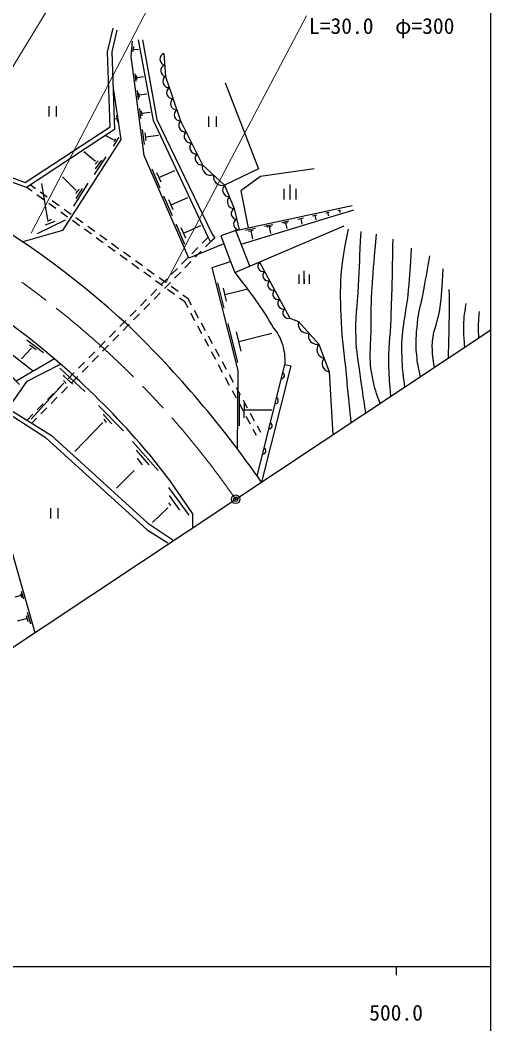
# Model space of a CAD drawing. Units: millimetres, scale not verified. Extents: x 40000 to 680000, y 20000 to 380000.
# Drawn here: x 524394 to 579000, y 198357 to 314770 of the extents above; entities that cross this region are included whole.
import ezdxf
from ezdxf.enums import TextEntityAlignment as Align

# ---------------------------------------------------------------- set-up
doc = ezdxf.new("R2010")
doc.units = ezdxf.units.MM
doc.header["$LTSCALE"] = 1000
doc.header["$PDMODE"] = 32
doc.header["$PDSIZE"] = 500
doc.linetypes.add('CHAIN', pattern=[18.5, 12, -1.5, 3.5, -1.5])
for name, color, linetype, lineweight in [('M-BGD', 7, 'Continuous', 25), ('M-BMK', 2, 'CHAIN', 13), ('M-BMK-SRVR', 3, 'Continuous', 25), ('M-STR-HTXT', 7, 'Continuous', 13), ('M-STR-STRC', 7, 'Continuous', 25), ('M-TTL-BAND', 7, 'Continuous', 25)]:
    doc.layers.add(name, color=color, linetype=linetype, lineweight=lineweight)
doc.layers.add('M-OTRS', color=6, linetype='Continuous')
doc.styles.add('ＭＳ ゴシック', font='')
doc.styles.get('ＭＳ ゴシック').set_extended_font_data('MS Gothic')

msp = doc.modelspace()

# ---------------------------------------------------------------- linework, layer by layer
at = {"layer": 'M-BGD'}
for p, q in [((537521, 311119), (537572, 311710)), ((537546, 311414), (538137, 311363)), ((537856, 307633), (537735, 308554)), ((537964, 307882), (537903, 308342)), ((537934, 308112), (538716, 308215)), ((538129, 305560), (537994, 306588)), ((538250, 305837), (538182, 306351)), ((538216, 306094), (539090, 306209)), ((527735, 304801), (527735, 303601)), ((528635, 303601), (528635, 304801)), ((538417, 303370), (538267, 304512)), ((538551, 303678), (538476, 304249)), ((538514, 303963), (539484, 304091)), ((535621, 303319), (535308, 303290)), ((535723, 302942), (535629, 303670)), ((538817, 300334), (538588, 302077)), ((539021, 300804), (538907, 301676)), ((535832, 301199), (535183, 300135)), ((535444, 301014), (535278, 300677)), ((538964, 301240), (540446, 301435)), ((533151, 298358), (531794, 299495)), ((534336, 298903), (532988, 296877)), ((533437, 298444), (533084, 298062)), ((533829, 298511), (533103, 297536)), ((540649, 295292), (539696, 297477)), ((540738, 295981), (540262, 297074)), ((540500, 296527), (542357, 297338)), ((527619, 291622), (526921, 295836)), ((532243, 295864), (530600, 293189)), ((555713, 293956), (555713, 295706)), ((525782, 294912), (525151, 295369)), ((526168, 295218), (525573, 295647)), ((527547, 294224), (526736, 294809)), ((531230, 295167), (530810, 294670)), ((531603, 295234), (530848, 294068)), ((555013, 293956), (555013, 295181)), ((556413, 293956), (556413, 295181)), ((527159, 293915), (526349, 294502)), ((528536, 292918), (527726, 293505)), ((528926, 293230), (528114, 293815)), ((542059, 292061), (541068, 294332)), ((542152, 292778), (541656, 293913)), ((541904, 293345), (543834, 294188)), ((529913, 291921), (529103, 292508)), ((530304, 292235), (529493, 292820)), ((549413, 290356), (562926, 293263)), ((550040, 288775), (563120, 292747)), ((559865, 292400), (560255, 292484)), ((560060, 292442), (560144, 292052)), ((561290, 292706), (561566, 292766)), ((561428, 292736), (561487, 292459)), ((529608, 291558), (526384, 289967)), ((528421, 291412), (527303, 290982)), ((528010, 291641), (527523, 291402)), ((531290, 290924), (530480, 291510)), ((531683, 291241), (530872, 291826)), ((543508, 288741), (542478, 291100)), ((552754, 290870), (553711, 291076)), ((554769, 291303), (555566, 291475)), ((554994, 291227), (555392, 291312)), ((555193, 291269), (555339, 290592)), ((556617, 291701), (557266, 291841)), ((556942, 291771), (557081, 291121)), ((558311, 292065), (558825, 292176)), ((558568, 292121), (558679, 291607)), ((532667, 289927), (531857, 290513)), ((533062, 290246), (532251, 290831)), ((543604, 289485), (543089, 290665)), ((543347, 290075), (545353, 290950)), ((550555, 290397), (551688, 290641)), ((550875, 290288), (551442, 290410)), ((551158, 290349), (551366, 289386)), ((553024, 290778), (553503, 290881)), ((553263, 290829), (553438, 290015)), ((534043, 288930), (533233, 289516)), ((534441, 289252), (533630, 289837)), ((535820, 288258), (535009, 288843)), ((545519, 288886), (546206, 289580)), ((546467, 289044), (545899, 288469)), ((547684, 289744), (548792, 286757)), ((535420, 287933), (534610, 288519)), ((537199, 287263), (536387, 287848)), ((544324, 287678), (545027, 288389)), ((545408, 287970), (544706, 287258)), ((536797, 286936), (535987, 287522)), ((538174, 285938), (537364, 286525)), ((538577, 286269), (537766, 286854)), ((543128, 286470), (543831, 287180)), ((544214, 286759), (543512, 286047)), ((539551, 284941), (538741, 285528)), ((539956, 285275), (539145, 285859)), ((541932, 285262), (542635, 285972)), ((543021, 285549), (542319, 284837)), ((540928, 283944), (540118, 284531)), ((541335, 284280), (540524, 284865)), ((540736, 284053), (541439, 284764)), ((541827, 284338), (541125, 283626)), ((548080, 281346), (547344, 284287)), ((557345, 284706), (557345, 284198)), ((539540, 282845), (540243, 283556)), ((540634, 283128), (539932, 282416)), ((542305, 282947), (541495, 283534)), ((542714, 283286), (541903, 283871)), ((548337, 282191), (547970, 283662)), ((548153, 282927), (550653, 283552)), ((538344, 281637), (539047, 282348)), ((539440, 281917), (538738, 281205)), ((543502, 282080), (542872, 282537)), ((543876, 282447), (543282, 282876)), ((543870, 281395), (543502, 282080)), ((544276, 281713), (543876, 282447)), ((537148, 280429), (537851, 281139)), ((538247, 280707), (537545, 279994)), ((544673, 279897), (544201, 280778)), ((545089, 280220), (544611, 281098)), ((535952, 279221), (536655, 279931)), ((537053, 279496), (536351, 278784)), ((545902, 278727), (545423, 279605)), ((549651, 275066), (548520, 279586)), ((534756, 278012), (535460, 278723)), ((535860, 278285), (535158, 277573)), ((545477, 278398), (545004, 279280)), ((550046, 276366), (549481, 278626)), ((549764, 277496), (553606, 278457)), ((525178, 277702), (527115, 276231)), ((525497, 277110), (526261, 276562)), ((533560, 276804), (534264, 277515)), ((534666, 277075), (533964, 276363)), ((546280, 276900), (545808, 277782)), ((546714, 277234), (546236, 278112)), ((532364, 275596), (533068, 276307)), ((547084, 275402), (546611, 276283)), ((547527, 275741), (547049, 276619)), ((525215, 272896), (529092, 274876)), ((531168, 274388), (531872, 275098)), ((533473, 275864), (532770, 275152)), ((547887, 273904), (547415, 274785)), ((548340, 274247), (547862, 275126)), ((551892, 261889), (555083, 274846)), ((529021, 274389), (531888, 271685)), ((529972, 273180), (530676, 273890)), ((532279, 274654), (531577, 273942)), ((549153, 272754), (548674, 273633)), ((560250, 273969), (560667, 266675)), ((523019, 269743), (525215, 272896)), ((529346, 272536), (525670, 268493)), ((528776, 271971), (529480, 272682)), ((529422, 272966), (529728, 272612)), ((531086, 273443), (530383, 272731)), ((548691, 272406), (548218, 273287)), ((527580, 270763), (528284, 271474)), ((529892, 272232), (529190, 271520)), ((549494, 270908), (549022, 271789)), ((549965, 271261), (549487, 272139)), ((549824, 267716), (549854, 271457)), ((526385, 269555), (527088, 270266)), ((528698, 271022), (527996, 270310)), ((533476, 270092), (536371, 267140)), ((550298, 269410), (549825, 270291)), ((550778, 269768), (550300, 270646)), ((550393, 268647), (550408, 270518)), ((525206, 268364), (525892, 269057)), ((527505, 269811), (526803, 269099)), ((550400, 269582), (553580, 269557)), ((551591, 268275), (551113, 269153)), ((526311, 268601), (525744, 268025)), ((534011, 268114), (530734, 264732)), ((534097, 268477), (534384, 268105)), ((551101, 267912), (550629, 268793)), ((551800, 266610), (551432, 267295)), ((552325, 266926), (551925, 267660)), ((537448, 265910), (540411, 262523)), ((537871, 264894), (539311, 263201)), ((539311, 264471), (541766, 261338)), ((537956, 263963), (538549, 263201)), ((537617, 262523), (535585, 260491)), ((541766, 261338), (544391, 257528)), ((541597, 260576), (543967, 257359)), ((541681, 259645), (542867, 257951)), ((541597, 258798), (541851, 258459)), ((541512, 258205), (539734, 256512)), ((544391, 257528), (544375, 255862)), ((539226, 256427), (542105, 254480)), ((539141, 255665), (541512, 254141)), ((524522, 248046), (523772, 247831)), ((524459, 248267), (524585, 247825)), ((524529, 248525), (524781, 247642)), ((525112, 245718), (525305, 245043)), ((525218, 246113), (525604, 244763)), ((525209, 245380), (524061, 245052))]:
    msp.add_line(p, q, dxfattribs=at)
for points in [[(535610, 313610), (535022, 311088), (535351, 302095), (525151, 295369), (507650, 301751), (479509, 307857), (471963, 308201), (465384, 307964), (458894, 308395)], [(458911, 308898), (465596, 308527), (473701, 308900), (479871, 308534), (507865, 302343), (524980, 295922), (534829, 302395), (534549, 311045), (535194, 313825)], [(548024, 288828), (543982, 287153), (538782, 299072), (537271, 310548), (537424, 312315)], [(546970, 289471), (546467, 289044), (546206, 289580), (539869, 303114), (538127, 312470)], [(538596, 312489), (540271, 303227), (546667, 289943), (546970, 289471)], [(541071, 310884), (541243, 308219), (543006, 303080), (545543, 297985), (548117, 295638), (549240, 292912), (549797, 290438)], [(548180, 307493), (552030, 297530), (548117, 295638)], [(535177, 306858), (536090, 300931), (529297, 290386), (524708, 289051)], [(535227, 300874), (535157, 300906), (534348, 301346)], [(558508, 297519), (552268, 296649), (549995, 294956), (550864, 290668)], [(530896, 295004), (530791, 295129), (529329, 296591)], [(549603, 265030), (549675, 274146), (546690, 286079), (548792, 286757), (549318, 285486), (561967, 290919)], [(551049, 286230), (549413, 290356), (547684, 289744)], [(552175, 286713), (555671, 280204), (556703, 279817), (559046, 277172), (560250, 273969)], [(523944, 272886), (522009, 275079), (522052, 277071), (525968, 274070)], [(525726, 276734), (525643, 276626), (524560, 275467)], [(528385, 275483), (523944, 272886), (524317, 272504)], [(555083, 274846), (555807, 274692), (552388, 261180)], [(529403, 273577), (529480, 273472), (530502, 272545)], [(539141, 255665), (527419, 266304), (522260, 269601), (520196, 266677), (519150, 262965), (523482, 246551), (522911, 241615)], [(522606, 270004), (528038, 266578), (539226, 256427)], [(534040, 269079), (534135, 268926), (535024, 267942)], [(520533, 266551), (521131, 261136), (526106, 243735)]]:
    msp.add_lwpolyline(points, dxfattribs=at)
for centre, radius, start, end in [((541310, 310231), 696, 110.04769, 257.33509), ((541396, 308898), 696, 110.04769, 257.33509), ((541663, 307645), 711, 126.20372, 271.67009), ((542104, 306360), 711, 126.20372, 271.67009), ((542544, 305076), 711, 126.20372, 271.67009), ((542985, 303791), 711, 126.20372, 271.67009), ((465972, 202402), 104680, 47.22264, 75.51732), ((543552, 302558), 756, 136.2708, 276.66574), ((544187, 301284), 756, 136.2708, 276.66574), ((544821, 300010), 756, 136.2708, 276.66574), ((545455, 298736), 756, 136.2708, 276.66574), ((546529, 297774), 1009, 167.92913, 287.3645), ((547816, 296601), 1009, 167.92913, 287.3645), ((548669, 295068), 793, 134.09308, 270.68192), ((549231, 293705), 793, 134.09308, 270.68192), ((549528, 292327), 652, 116.13798, 269.2085), ((549806, 291090), 652, 116.13798, 269.2085), ((552580, 286232), 629, 130.08834, 286.39139), ((553163, 285147), 629, 130.08834, 286.39139), ((553745, 284062), 629, 130.08834, 286.39139), ((554328, 282977), 629, 130.08834, 286.39139), ((554911, 281892), 629, 130.08834, 286.39139), ((469433, 206067), 91071, 39.88857, 55.49325), ((555494, 280807), 629, 130.08834, 286.39139), ((557686, 279507), 1030, 162.52162, 280.57175), ((451746, 191309), 122519, 34.77074, 45.86281), ((558857, 278185), 1030, 162.52162, 280.57175), ((559798, 276541), 982, 139.98975, 261.20659), ((560400, 274939), 982, 139.98975, 261.20659), ((554709, 273554), 354, 264.96221, 67.36739), ((553992, 270641), 354, 264.96221, 67.36739), ((553275, 267728), 354, 264.96221, 67.36739), ((552557, 264815), 354, 264.96221, 67.36739)]:
    msp.add_arc(centre, radius, start, end, dxfattribs=at)
for points, knots in [([(562805, 268095), (562479, 271235), (562394, 272033), (562156, 274560), (561936, 276883), (561697, 278178), (561623, 280510), (561557, 282644), (561499, 283852), (561720, 285976), (561907, 287768), (562032, 288426), (562494, 290523)], [0, 0, 0, 0, 1, 1, 1, 2, 2, 2, 3, 3, 3, 4, 4, 4, 4]), ([(563897, 290233), (563758, 287146), (563723, 286371), (563607, 283896), (563496, 281553), (563238, 280242), (563316, 277898), (563372, 276244), (563587, 275330), (563800, 273690), (564029, 271929), (564120, 271360), (564460, 269193)], [0, 0, 0, 0, 1, 1, 1, 2, 2, 2, 3, 3, 3, 4, 4, 4, 4]), ([(566148, 270313), (565661, 271561), (565553, 272026), (565300, 273158), (564774, 275500), (565115, 276900), (565106, 279301), (565092, 283465), (565291, 284909), (565735, 289942)], [0, 0, 0, 0, 1, 1, 1, 2, 2, 2, 3, 3, 3, 3]), ([(567621, 289362), (567528, 284881), (567515, 283730), (567380, 280123), (567297, 277931), (567075, 276705), (567138, 274512), (567176, 273182), (567196, 272712), (567351, 271112)], [0, 0, 0, 0, 1, 1, 1, 2, 2, 2, 3, 3, 3, 3]), ([(569025, 272223), (568750, 274077), (568718, 274694), (568675, 276286), (568598, 279105), (569213, 280655), (569449, 283466), (569607, 285353), (569654, 285970), (569793, 288303)], [0, 0, 0, 0, 1, 1, 1, 2, 2, 2, 3, 3, 3, 3]), ([(571878, 287443), (571513, 285324), (571423, 284781), (571104, 283079), (570853, 281734), (570564, 281002), (570438, 279639), (570305, 278209), (570210, 277392), (570352, 275963), (570452, 274951), (570518, 274562), (570794, 273397)], [0, 0, 0, 0, 1, 1, 1, 2, 2, 2, 3, 3, 3, 4, 4, 4, 4]), ([(549318, 285486), (551321, 282824), (551966, 282087), (553373, 279720), (553960, 278734), (554500, 278264), (554814, 277162), (555063, 276286), (555092, 275859), (555083, 274846)], [0, 0, 0, 0, 1, 1, 1, 2, 2, 2, 3, 3, 3, 3]), ([(572473, 274512), (572248, 275560), (572219, 275967), (572201, 276909), (572168, 278605), (572815, 279487), (573061, 281166), (573331, 283016), (573351, 283690), (573448, 285938)], [0, 0, 0, 0, 1, 1, 1, 2, 2, 2, 3, 3, 3, 3]), ([(574135, 283530), (574151, 281712), (574153, 281238), (574135, 279768), (574116, 278116), (574095, 277584), (574023, 275540)], [0, 0, 0, 0, 1, 1, 1, 2, 2, 2, 2]), ([(575990, 276846), (575880, 277832), (575861, 278140), (575855, 278973), (575848, 280119), (575928, 280543), (576113, 281897)], [0, 0, 0, 0, 1, 1, 1, 2, 2, 2, 2]), ([(577618, 280972), (577557, 280113), (577533, 279872), (577532, 279166), (577532, 278668), (577535, 278498), (577565, 277891)], [0, 0, 0, 0, 1, 1, 1, 2, 2, 2, 2])]:
    msp.add_open_spline(points, degree=3, knots=knots, dxfattribs=at)
at = {"layer": 'M-BMK'}
msp.add_arc((464626, 200459), 103132, 34.71736, 90.51275, dxfattribs=at)
at = {"layer": 'M-BMK-SRVR'}
for p, q in [((549398, 259195), (579000, 278844)), ((508746, 232213), (549398, 259195))]:
    msp.add_line(p, q, dxfattribs=at)
msp.add_circle((549398, 259195), 500, dxfattribs=at)
msp.add_point((549398, 259195), dxfattribs=at)
at = {"layer": 'M-OTRS'}
msp.add_point((549398, 259195), dxfattribs=at)
at = {"layer": 'M-STR-HTXT'}
for p, q in [((525679, 290040), (542020, 321536)), ((557599, 315271), (541343, 284367))]:
    msp.add_line(p, q, dxfattribs=at)
at = {"layer": 'M-STR-STRC', "lineweight": 13}
msp.add_line((515090, 295458), (543396, 341999), dxfattribs=at)
at = {"layer": 'M-STR-STRC'}
for p, q in [((546258, 303596), (546258, 302396)), ((547158, 302396), (547158, 303596)), ((556745, 284198), (556745, 285248)), ((557345, 284198), (557345, 285698)), ((557945, 284198), (557945, 285248)), ((527913, 258187), (527913, 256987)), ((528813, 256987), (528813, 258187))]:
    msp.add_line(p, q, dxfattribs=at)
at = {"layer": 'M-TTL-BAND'}
for p, q in [((579000, 20000), (579000, 370000)), ((40000, 205000), (579000, 205000)), ((568000, 205000), (568000, 204000))]:
    msp.add_line(p, q, dxfattribs=at)

# ---------------------------------------------------------------- texts
at = {"layer": 'M-STR-HTXT', "style": 'ＭＳ ゴシック'}
msp.add_text('L=30.0\u3000φ=300', height=1833, dxfattribs=at).set_placement((557902, 312617), align=Align.BOTTOM_LEFT)
at = {"layer": 'M-TTL-BAND', "style": 'ＭＳ ゴシック'}
msp.add_text('500.0', height=1833, dxfattribs=at).set_placement((568000, 198195), align=Align.BOTTOM_CENTER)

doc.saveas('drawing.dxf')
